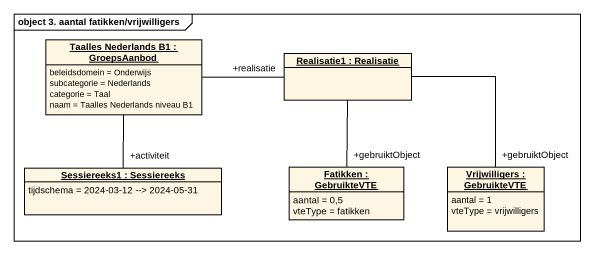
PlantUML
@startuml
mainframe object 3. aantal fatikken/vrijwilligers
hide circle
hide empty members
object "Taalles Nederlands B1 : GroepsAanbod" as Taalles_Nederlands_B1 {
  beleidsdomein = Onderwijs
  subcategorie = Nederlands
  categorie = Taal
  naam = Taalles Nederlands niveau B1
}
object "Realisatie1 : Realisatie" as Realisatie1
object "Sessiereeks1 : Sessiereeks" as Sessiereeks1 {
  tijdschema = 2024-03-12 --> 2024-05-31
}
object "Fatikken : GebruikteVTE" as Fatikken {
  aantal = 0,5
  vteType = fatikken
}
object "Vrijwilligers : GebruikteVTE" as Vrijwilligers {
  aantal = 1
  vteType = vrijwilligers
}
Taalles_Nederlands_B1 -right- "+realisatie" Realisatie1
Realisatie1 -- "+gebruiktObject" Fatikken
Sessiereeks1 "+activiteit" -up- Taalles_Nederlands_B1
Vrijwilligers "+gebruiktObject" -up- Realisatie1
@enduml
